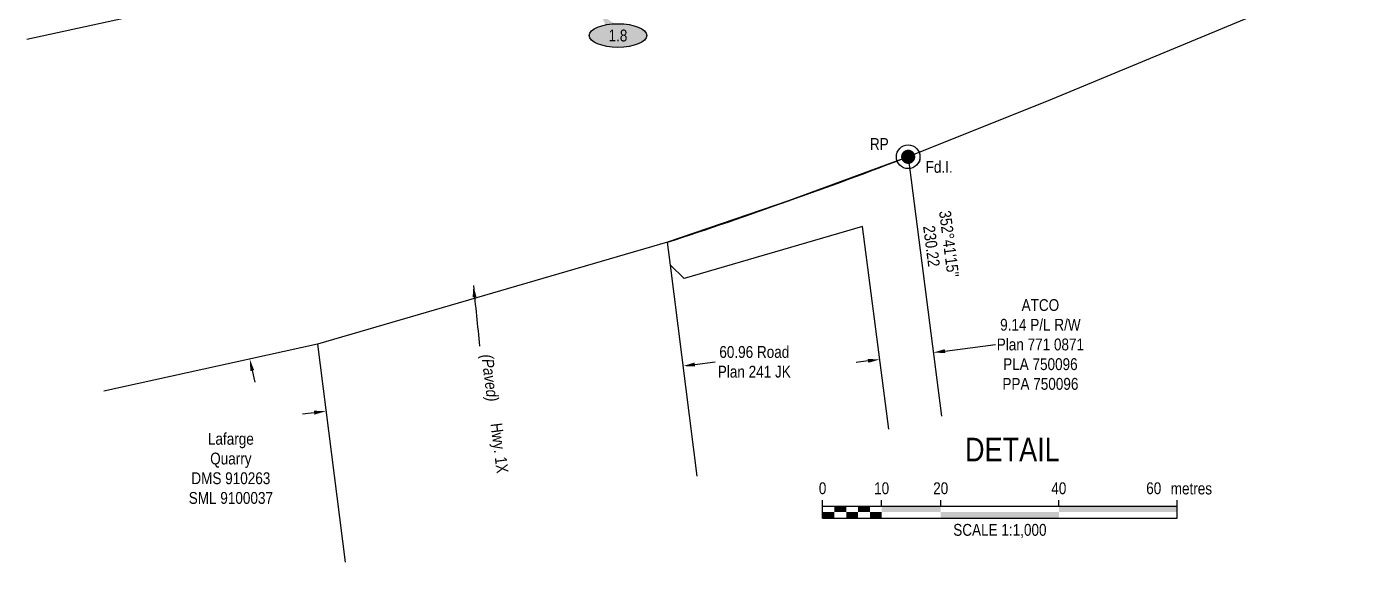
# Model space of a CAD drawing. Extents: x 634529 to 638478, y 5659509 to 5662668.
# Drawn here: x 636498 to 637635, y 5661343 to 5661796 of the extents above; entities that cross this region are included whole.
import ezdxf
from ezdxf.enums import TextEntityAlignment as Align

# ---------------------------------------------------------------- set-up
doc = ezdxf.new("R2010")
doc.units = 0
doc.header["$LTSCALE"] = 5
doc.header["$PDMODE"] = 34
doc.header["$PDSIZE"] = 0.03
doc.layers.get('Defpoints').update_dxf_attribs({"color": 9})
for name, color, linetype in [('35', 37, 'Continuous'), ('C-RW', 13, 'Continuous'), ('DETAIL-T', 7, 'Continuous'), ('L-BD', 7, 'Continuous'), ('L-MON', 1, 'Continuous'), ('L-ROAD-T', 7, 'Continuous'), ('L-TITLEDB', 4, 'Continuous'), ('L-TITLEDB-T', 4, 'Continuous'), ('P-ELEVATION', 7, 'Continuous'), ('T-WATER', 160, 'Continuous'), ('T-WATER-H', 133, 'Continuous')]:
    doc.layers.add(name, color=color, linetype=linetype)
doc.layers.add('F-WS-T', color=190, linetype='Continuous', lineweight=9)
doc.layers.add('T-TEXT', color=48, linetype='Continuous', lineweight=18)
doc.styles.add('80', font='ARIALN.TTF', dxfattribs={"height": 10})
doc.styles.add('80CG', font='ARIALN.TTF', dxfattribs={"height": 10})
doc.styles.add('80L', font='ARIALN.TTF', dxfattribs={"height": 10})
doc.styles.add('80LS', font='ARIALNI.TTF', dxfattribs={"height": 10})
doc.dimstyles.new('Compass 5 000', dxfattribs={"dimscale": 5, "dimtxt": 9, "dimasz": 2, "dimexe": 0.2, "dimexo": 0.0625, "dimgap": 0.5, "dimtad": 0, "dimtih": 1, "dimtoh": 1, "dimzin": 0, "dimdsep": 46, "dimtxsty": '80CG', "dimcen": 0.1, "dimse1": 1, "dimse2": 1, "dimclrd": 256, "dimclrt": 256, "dimaunit": 1, "dimadec": 4, "dimazin": 0, "dimtfac": 0.06, "dimtofl": 0, "dimtmove": 0, "dimatfit": 1, "dimfxl": 0.2, "dimtolj": 1, "dimtzin": 0, "dimlwd": -1, "dimarcsym": 0})

# ---------------------------------------------------------------- blocks, each defined once
blk = doc.blocks.new('fdia')
at = {"color": 255, "const_width": 1}
blk.add_lwpolyline([(-0.5, 0, 1), (0.5, 0, 1)], format="xyb", close=True, dxfattribs=at)
blk = doc.blocks.new('Fdiaa')
blk.add_blockref('fdia', (0, 0))
blk = doc.blocks.new('fdib')
at = {"color": 1, "const_width": 1.6}
blk.add_lwpolyline([(-0.4, 0, 1), (0.4, 0, 1)], format="xyb", close=True, dxfattribs=at)
at = {"color": 1}
blk.add_circle((0, 0), 0.8, dxfattribs=at)
blk = doc.blocks.new('Fdibb')
blk.add_blockref('fdib', (0, 0))
blk = doc.blocks.new('fdicc')
for name in ['Fdibb', 'Fdiaa']:
    blk.add_blockref(name, (0, 0))
blk = doc.blocks.new('FDI')
blk.add_blockref('fdicc', (0, 0))
blk = doc.blocks.new('*D431')
at = {"layer": 'Defpoints', "color": 0, "transparency": 16777216}
for p in [(636616.4, 5661811.1), (636621.2, 5661812.1), (636681.5, 5661513.5)]:
    blk.add_point(p, dxfattribs=at)
at = {"layer": 'L-TITLEDB-T', "transparency": 16777216}
for p, q in [((636611, 5661858.3), (636601, 5661858.3)), ((636619, 5661821.9), (636611, 5661858.3)), ((636688.4, 5661504.8), (636690.5, 5661495))]:
    blk.add_line(p, q, dxfattribs=at)
for points in [[(636620.6, 5661822.2), (636617.4, 5661821.5), (636621.2, 5661812.1)], [(636690, 5661505.1), (636686.8, 5661504.4), (636686.3, 5661514.5)]]:
    blk.add_solid(points, dxfattribs=at)
at = {"layer": 'L-TITLEDB-T', "transparency": 16777216, "insert": (636550.1, 5661858.3), "char_height": 10, "attachment_point": 5, "style": '80CG'}
blk.add_mtext('\\A1;CPR\\P60.96 Railway R/W\\PPlan 377 EO', dxfattribs=at)
blk = doc.blocks.new('*D432')
at = {"layer": 'Defpoints', "color": 0, "transparency": 16777216}
for p in [(636750.8, 5661470.4), (637059.6, 5661458.2), (636757.2, 5661419.9)]:
    blk.add_point(p, dxfattribs=at)
at = {"layer": 'L-TITLEDB-T', "transparency": 16777216}
for p, q in [((637063.1, 5661509.9), (637080.4, 5661512.1)), ((636740.9, 5661469.1), (636731, 5661467.9))]:
    blk.add_line(p, q, dxfattribs=at)
for points in [[(637062.9, 5661511.6), (637063.3, 5661508.2), (637053.2, 5661508.6)], [(636740.7, 5661470.8), (636741.1, 5661467.5), (636750.8, 5661470.4)]]:
    blk.add_solid(points, dxfattribs=at)
at = {"layer": 'L-TITLEDB-T', "transparency": 16777216, "insert": (637113.4, 5661512.1), "char_height": 10, "attachment_point": 5, "style": '80CG'}
blk.add_mtext('\\A1;60.96 Road\\PPlan 241 JK', dxfattribs=at)
blk = doc.blocks.new('*D433')
at = {"layer": 'C-RW', "transparency": 16777216}
for p, q in [((637274.8, 5661521.3), (637317.6, 5661526.8)), ((637209.7, 5661512.9), (637199.7, 5661511.6))]:
    blk.add_line(p, q, dxfattribs=at)
for points in [[(637274.6, 5661522.9), (637275.1, 5661519.6), (637264.9, 5661520)], [(637209.4, 5661514.6), (637209.9, 5661511.3), (637219.6, 5661514.2)]]:
    blk.add_solid(points, dxfattribs=at)
at = {"layer": 'Defpoints', "color": 0, "transparency": 16777216}
for p in [(637257.8, 5661575.2), (637212.5, 5661569.4), (637264.9, 5661520)]:
    blk.add_point(p, dxfattribs=at)
at = {"layer": 'C-RW', "transparency": 16777216, "insert": (637355.6, 5661526.8), "char_height": 10, "attachment_point": 5, "style": '80CG'}
blk.add_mtext('\\A1;ATCO\\P9.14 P/L R/W\\PPlan 771 0871\\PPLA 750096\\PPPA 750096', dxfattribs=at)
blk = doc.blocks.new('*U461')
at = {"layer": 'P-ELEVATION'}
h = blk.add_hatch(color=111, dxfattribs=at)
h.dxf.hatch_style = 1
edge = h.paths.add_edge_path()
edge.add_ellipse((0, 0), major_axis=(-24.4, 0), ratio=0.410256, start_angle=0, end_angle=360)
at = {"layer": 'P-ELEVATION', "color": 7, "flags": 128}
blk.add_lwpolyline([(0, 0, 12.5, 0, 0), (-14.8, 18.5, 0, 0, 0)], format="xyseb", dxfattribs=at)
at = {"layer": 'P-ELEVATION', "color": 7}
blk.add_ellipse((0, 0), major_axis=(-24.4, 0), ratio=0.410256, dxfattribs=at)
at = {"layer": 'P-ELEVATION', "style": '80'}
blk.add_attdef('ELEVATION', text='', height=10, dxfattribs=at).set_placement((0, 0), align=Align.MIDDLE_CENTER)
blk = doc.blocks.new('RP')
at = {"layer": '35', "color": 3}
blk.add_circle((0, 0), 10, dxfattribs=at)
at = {"layer": '35', "color": 3, "style": '80'}
blk.add_attdef('RP_001', (-32.4, 5.8), '', height=10, dxfattribs=at)
blk = doc.blocks.new('*U478')
at = {"color": 0}
for p, q in [((-150, 0), (-150, 15)), ((-100, 10), (-100, 15)), ((-50, 10), (-50, 15)), ((50, 10), (50, 15)), ((150.2, 0), (150.2, 15)), ((-150, 10), (150.2, 10)), ((-150, 0), (150.2, 0))]:
    blk.add_line(p, q, dxfattribs=at)
for points in [[(-150, 5), (-140, 5), (-150, 0), (-140, 0)], [(-140, 10), (-130, 10), (-140, 5), (-130, 5)], [(-130, 5), (-120, 5), (-130, 0), (-120, 0)], [(-120, 10), (-110, 10), (-120, 5), (-110, 5)], [(-110, 5), (-100, 5), (-110, 0), (-100, 0)], [(-100, 10), (-50, 10), (-100, 5), (-50, 5)], [(-50, 5), (50, 5), (-50, 0), (50, 0)], [(50, 10), (150.2, 10), (50, 5), (150.2, 5)]]:
    blk.add_solid(points, dxfattribs=at)
at = {"color": 0, "style": '80'}
blk.add_text('metres', height=10, dxfattribs=at).set_placement((162.2, 20), align=Align.CENTER)
at = {"color": 0, "char_height": 10, "style": '80'}
for s, insert, attachment_point in [('0', (-150, 30.2), 2), ('10', (-100, 30.2), 2), ('20', (-50, 30.2), 2), ('40', (50, 30.2), 2), ('60', (136.7, 30.2), 3), ('SCALE 1:1,000', (0.1, -5), 2)]:
    blk.add_mtext(s, dxfattribs=dict(at, insert=insert, attachment_point=attachment_point))

msp = doc.modelspace()

# ---------------------------------------------------------------- hatches: boundary and pattern name
at = {"layer": 'T-WATER-H'}
h = msp.add_hatch(color=256, dxfattribs=at)
h.dxf.hatch_style = 1
edge = h.paths.add_edge_path()
edge.add_spline(control_points=[(637144.657, 5662510.736), (637147.463, 5662540.071), (637150.269, 5662569.406), (637153.075, 5662598.741)], knot_values=[0, 0, 0, 0, 1, 1, 1, 1], weights=[1, 1, 1, 1], degree=3, periodic=0)
edge.add_line((637153.075, 5662598.741), (637422.084, 5662631.226))
edge.add_line((637422.084, 5662631.226), (637322.167, 5662577.18))
edge.add_line((637322.167, 5662577.18), (637299.124, 5662555.437))
edge.add_line((637299.124, 5662555.437), (637356.526, 5662435.011))
edge.add_line((637356.526, 5662435.011), (637483.153, 5662255.984))
edge.add_line((637483.153, 5662255.984), (637536.058, 5662205.674))
edge.add_line((637536.058, 5662205.674), (637616.459, 5662184.396))
edge.add_line((637616.459, 5662184.396), (637712.226, 5662292.887))
edge.add_line((637712.226, 5662292.887), (637780.641, 5662263.718))
edge.add_line((637780.641, 5662263.718), (637842.216, 5662224.581))
edge.add_line((637842.216, 5662224.581), (637822.022, 5662167.334))
edge.add_line((637822.022, 5662167.334), (637747.239, 5662140.789))
edge.add_line((637747.239, 5662140.789), (637714.458, 5662072.935))
edge.add_line((637714.458, 5662072.935), (637759.564, 5662017.17))
edge.add_line((637759.564, 5662017.17), (637824.482, 5662020.463))
edge.add_line((637824.482, 5662020.463), (637879.685, 5662049.266))
edge.add_line((637879.685, 5662049.266), (637902.391, 5662075.842))
edge.add_line((637902.391, 5662075.842), (637944.497, 5662102.089))
edge.add_line((637944.497, 5662102.089), (637979.678, 5662102.463))
edge.add_line((637979.678, 5662102.463), (638039.386, 5662078.392))
edge.add_line((638039.386, 5662078.392), (638099.165, 5662037.435))
edge.add_line((638099.165, 5662037.435), (638210.019, 5661950.151))
edge.add_line((638210.019, 5661950.151), (637827.827, 5661677.918))
edge.add_spline(control_points=[(637827.827, 5661677.918), (637781.375, 5661712.549), (637734.923, 5661747.18), (637688.471, 5661781.811)], knot_values=[104.03150783, 104.03150783, 104.03150783, 104.03150783, 105.03150783, 105.03150783, 105.03150783, 105.03150783], weights=[1, 1, 1, 1], degree=3, periodic=0)
edge.add_spline(control_points=[(637688.471, 5661781.811), (637667.014, 5661801.838), (637645.556, 5661821.865), (637624.099, 5661841.891)], knot_values=[103.03150783, 103.03150783, 103.03150783, 103.03150783, 104.03150783, 104.03150783, 104.03150783, 104.03150783], weights=[1, 1, 1, 1], degree=3, periodic=0)
edge.add_spline(control_points=[(637624.099, 5661841.891), (637542.583, 5661917.983), (637461.066, 5661994.075), (637379.55, 5662070.167)], knot_values=[102.03150783, 102.03150783, 102.03150783, 102.03150783, 103.03150783, 103.03150783, 103.03150783, 103.03150783], weights=[1, 1, 1, 1], degree=3, periodic=0)
edge.add_spline(control_points=[(637379.55, 5662070.167), (637379.545, 5662070.171), (637376.301, 5662073.185), (637319.19, 5662126.226), (637250.127, 5662272.555), (637162.8, 5662412.746), (637146.624, 5662500.259), (637145.111, 5662508.444)], knot_values=[2, 2, 2, 2, 2.00120047, 4.65551986, 48.72092917, 97.04585804, 102.03150783, 102.03150783, 102.03150783, 102.03150783], weights=[1, 1, 1, 1, 1, 1, 1, 1], degree=3, periodic=0)
edge.add_spline(control_points=[(637145.111, 5662508.444), (637144.96, 5662509.208), (637144.809, 5662509.972), (637144.657, 5662510.736)], knot_values=[1, 1, 1, 1, 2, 2, 2, 2], weights=[1, 1, 1, 1], degree=3, periodic=0)

# ---------------------------------------------------------------- linework, layer by layer
at = {"layer": 'C-RW', "linetype": 'Continuous'}
msp.add_lwpolyline([(637227.157, 5661455.151), (637205.13, 5661626.789), (637054.09, 5661582.697), (637042.393, 5661593.919), (637039.939, 5661613.306, 0.01197034), (637243.666, 5661685.663), (637271.847, 5661466.073)], format="xyb", dxfattribs=at)
at = {"layer": 'L-TITLEDB', "linetype": 'Continuous'}
msp.add_lwpolyline([(636497.607, 5661785.079), (636667.807, 5661822.316, 0.03638716), (637248.615, 5662015.801), (637379.458, 5662070.245), (637805.877, 5662247.677), (637842.216, 5662224.581), (637822.022, 5662167.334), (637747.239, 5662140.789), (637714.458, 5662072.935), (637759.564, 5662017.17), (637824.482, 5662020.463), (637879.685, 5662049.266), (637902.391, 5662075.842), (637944.497, 5662102.089), (637979.678, 5662102.463), (638039.386, 5662078.392), (638097.239, 5662038.756), (637624.099, 5661841.891), (637365.676, 5661734.361), (637243.667, 5661685.663), (637142.236, 5661648.266), (637039.939, 5661613.306), (636743.648, 5661527.083), (636562.716, 5661487.481)], format="xyb", dxfattribs=at)
msp.add_lwpolyline([(637064.975, 5661415.515), (637042.393, 5661593.919), (637039.939, 5661613.306), (636743.648, 5661527.083), (636766.987, 5661342.69)], dxfattribs=at)

# ---------------------------------------------------------------- block references
at = {"xscale": 1.000155304115623, "yscale": 1.000155304115623, "zscale": 1.000155304115623}
msp.add_blockref('*U461', (636997.978, 5661788.282), dxfattribs=at).add_auto_attribs({'ELEVATION': '1.8'})
at = {"layer": 'DETAIL-T'}
msp.add_blockref('*U478', (637321.209, 5661379.984), dxfattribs=at)

# ---------------------------------------------------------------- texts
at = {"layer": 'DETAIL-T', "color": 3, "insert": (637331.868, 5661437.931), "char_height": 20, "width": 223.85802, "attachment_point": 5, "style": '80CG'}
msp.add_mtext('DETAIL', dxfattribs=at)
at = {"layer": 'F-WS-T', "insert": (636670.292, 5661421.937), "char_height": 10, "attachment_point": 5, "style": '80CG'}
msp.add_mtext('\\A1;Lafarge\\PQuarry\\PDMS 910263\\PSML 9100037', dxfattribs=at)
at = {"layer": 'L-BD', "style": '80L'}
for s, p in [("352°41'15''", (637278.333, 5661611.932)), ('230.22', (637263.455, 5661610.023))]:
    msp.add_text(s, height=10, rotation=277.3131, dxfattribs=at).set_placement(p, align=Align.MIDDLE)
at = {"layer": 'T-TEXT', "style": '80LS'}
msp.add_text('(Paved)', height=10, rotation=277.213957, dxfattribs=at).set_placement((636889.735, 5661498.608), align=Align.MIDDLE_CENTER)

# ---------------------------------------------------------------- dimensions: what is measured, and where the dimension line sits
at = {"layer": 'C-RW'}
dim = msp.add_linear_dim(base=(637264.925, 5661520.009), p1=(637212.495, 5661569.399), p2=(637257.84, 5661575.218), angle=7.312974, text='ATCO\\P9.14 P/L R/W\\PPlan 771 0871\\PPLA 750096\\PPPA 750096', dimstyle='Compass 5 000', dxfattribs=at)
dim.commit()
dim.dimension.update_dxf_attribs({"geometry": '*D433', "text_midpoint": (637355.573, 5661526.773), "dimtype": 161})
at = {"layer": 'L-TITLEDB-T'}
for base, p1, p2, angle, text, picture, middle in [((636621.157, 5661812.11), (636681.509, 5661513.482), (636616.402, 5661811.07), 102.340837, 'CPR\\P60.96 Railway R/W\\PPlan 377 EO', '*D431', (636550.105, 5661858.31)), ((636750.826, 5661470.371), (637059.574, 5661458.183), (636757.213, 5661419.913), 187.213617, '60.96 Road\\PPlan 241 JK', '*D432', (637113.37, 5661512.089))]:
    dim = msp.add_linear_dim(base=base, p1=p1, p2=p2, angle=angle, text=text, dimstyle='Compass 5 000', dxfattribs=at)
    dim.commit()
    dim.dimension.update_dxf_attribs({"geometry": picture, "text_midpoint": middle, "dimtype": 161})

# ---------------------------------------------------------------- leaders
at = {"layer": 'T-WATER', "path_type": 1}
msp.add_leader([(636875.592, 5661576.778), (636880.815, 5661525.526)], dimstyle='Compass 5 000', override={"dimgap": 0.5, "dimtad": 0}, dxfattribs=at)

# ---------------------------------------------------------------- next in the draw order: texts
at = {"layer": 'L-MON', "insert": (637258.437, 5661682.11), "char_height": 10, "attachment_point": 1, "style": '80L', "bg_fill": 2}
msp.add_mtext_dynamic_manual_height_columns('Fd.I.', width=22.04407, gutter_width=50, heights=[0], dxfattribs=at)
at = {"layer": 'L-ROAD-T', "insert": (636902.648, 5661439.814), "char_height": 10.0001, "width": 47.24241, "attachment_point": 2, "rotation": 277.213957, "style": '80L', "bg_fill": 2}
msp.add_mtext('Hwy. 1X', dxfattribs=at)

# ---------------------------------------------------------------- next in the draw order: linework, layer by layer
at = {"layer": 'T-WATER'}
msp.add_open_spline([(637153.075, 5662598.741), (637150.269, 5662569.406), (637147.463, 5662540.071), (637144.657, 5662510.736), (637144.809, 5662509.972), (637144.96, 5662509.208), (637145.111, 5662508.444), (637146.624, 5662500.259), (637162.8, 5662412.746), (637250.127, 5662272.555), (637319.19, 5662126.226), (637376.301, 5662073.185), (637379.545, 5662070.171), (637379.55, 5662070.167), (637461.066, 5661994.075), (637542.583, 5661917.983), (637624.099, 5661841.891), (637645.556, 5661821.865), (637667.014, 5661801.838), (637688.471, 5661781.811), (637734.923, 5661747.18), (637781.375, 5661712.549), (637827.827, 5661677.918)], degree=3, knots=[0, 0, 0, 0, 1, 1, 1, 2, 2, 2, 6.9856498, 55.31057866, 99.37598797, 102.03030737, 102.03150783, 102.03150783, 102.03150783, 103.03150783, 103.03150783, 103.03150783, 104.03150783, 104.03150783, 104.03150783, 105.03150783, 105.03150783, 105.03150783, 105.03150783], dxfattribs=at)

# ---------------------------------------------------------------- next in the draw order: block references
msp.add_blockref('RP', (637243.666, 5661685.663)).add_auto_attribs({'RP_001': 'RP'})
at = {"layer": 'L-MON', "xscale": 5, "yscale": 5, "zscale": 5}
msp.add_blockref('FDI', (637243.666, 5661685.663), dxfattribs=at)

doc.saveas('drawing.dxf')
